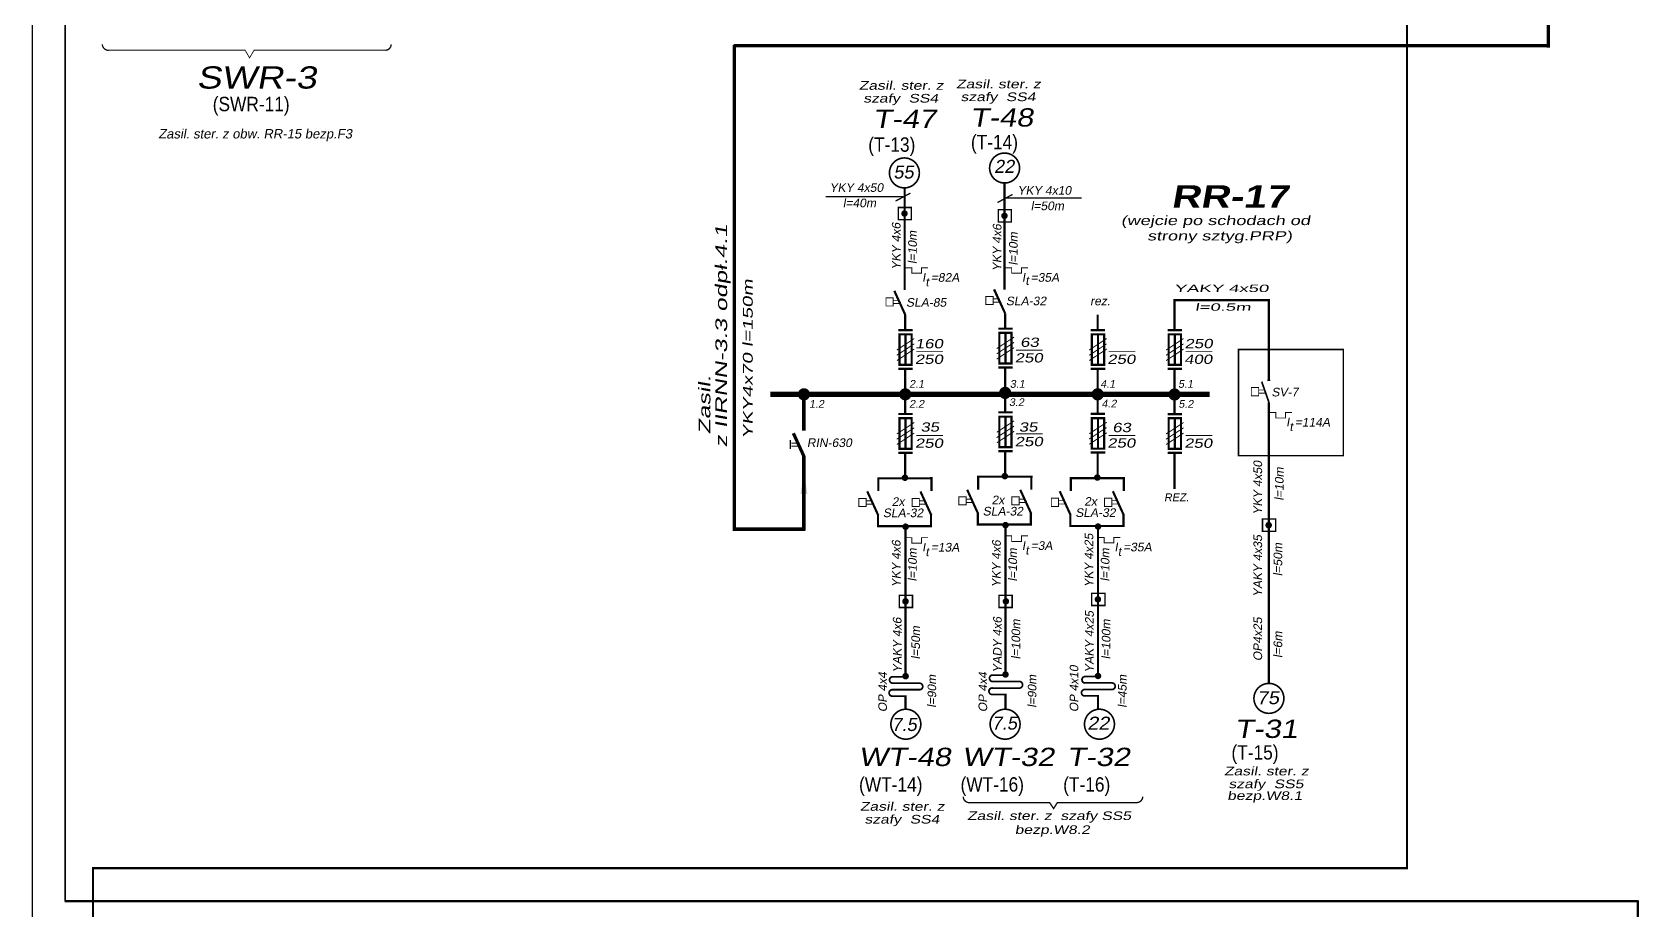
# Model space of a CAD drawing. Header units: millimetres. Extents: x 649 to 1239, y -5 to 425.
# Drawn here: x 649 to 895.1, y 143.6 to 277.9 of the extents above; entities that cross this region are included whole.
import ezdxf

# ---------------------------------------------------------------- set-up
doc = ezdxf.new("R2010")
doc.units = ezdxf.units.MM
doc.linetypes.add('DASHED', pattern=[19.05, 12.7, -6.35])
doc.linetypes.add('DASHED2', pattern=[9.525, 6.35, -3.175])
for name, color, linetype in [('Ideowy', 7, 'Continuous'), ('KRESKOWA2', 7, 'DASHED2'), ('LINIA', 1, 'Continuous')]:
    doc.layers.add(name, color=color, linetype=linetype)
doc.styles.add('styl1', font='arial.ttf', dxfattribs={"width": 0.8, "oblique": 10, "height": 2.8})
doc.styles.add('styl2', font='arialbd.ttf', dxfattribs={"width": 0.8, "oblique": 10, "height": 2.8})

msp = doc.modelspace()

# ---------------------------------------------------------------- linework, layer by layer
msp.add_line((649.03, 420), (649.03, 0))
at = {"color": 7, "linetype": 'DASHED', "lineweight": 40}
for p, q in [((797.61, 257.49), (797.61, 257.49)), ((798, 179.6), (798, 179.6)), ((782.71, 179.35), (782.71, 179.35)), ((812.16, 179.38), (812.16, 179.38)), ((782.52, 176.32), (782.52, 176.32)), ((797.81, 176.58), (797.81, 176.58)), ((811.97, 176.35), (811.97, 176.35))]:
    msp.add_line(p, q, dxfattribs=at)
for points, const_width in [([(720.52, 416.02), (654.06, 416.02), (654.06, 144.96)], 0.25), ([(658.21, 150), (859.42, 150), (859.42, 401.74)], 0.334), ([(756.4, 275.82), (881.07, 275.82)], 0.54), ([(681.64, 275.14), (660.32, 275.14)], 0.18), ([(681.58, 275.19), (682.3, 273.96), (683.02, 275.19)], 0.128), ([(703.23, 275.14), (682.96, 275.14)], 0.18), ([(782.29, 252.75), (770.45, 252.75)], 0.2), ([(783.45, 253.28), (781.15, 252.05)], 0.2), ([(799.06, 253.07), (796.76, 251.83)], 0.2), ([(809.65, 252.53), (797.81, 252.53)], 0.2), ([(782.52, 241.84), (783.64, 241.84), (783.64, 241.01), (785.14, 241.01), (785.14, 241.84), (786.14, 241.84)], 0.142), ([(797.8, 241.85), (798.92, 241.85), (798.92, 241.01), (800.42, 241.01), (800.42, 241.85), (801.42, 241.85)], 0.142), ([(796.25, 238.54), (797.92, 234.88)], 0.336), ([(780.97, 238.32), (782.64, 234.66)], 0.336), ([(838.23, 219.71), (839.35, 219.71), (839.35, 218.87), (840.84, 218.87), (840.84, 219.71), (841.84, 219.71)], 0.142), ([(765.52, 216.54), (767.19, 212.88)], 0.5), ([(765.06, 215.51), (765.06, 214.11)], 0.236), ([(765.19, 215.04), (766.24, 215.04)], 0.142), ([(765.19, 214.55), (766.24, 214.55)], 0.142), ([(778.36, 209.65), (786.75, 209.65)], 0.336), ([(793.72, 209.9), (802.12, 209.9)], 0.336), ([(807.8, 209.68), (816.28, 209.68)], 0.336), ([(776.83, 207.64), (778.51, 203.98)], 0.336), ([(784.96, 207.64), (786.64, 203.98)], 0.336), ([(792.12, 207.89), (793.79, 204.23)], 0.336), ([(800.24, 207.89), (801.92, 204.23)], 0.336), ([(806.28, 207.67), (807.95, 204.01)], 0.336), ([(814.41, 207.67), (816.08, 204.01)], 0.336), ([(756.24, 201.88), (767.36, 201.88)], 0.54), ([(778.44, 202.32), (786.75, 202.32)], 0.336), ([(793.72, 202.57), (802.03, 202.57)], 0.336), ([(807.88, 202.35), (816.19, 202.35)], 0.336), ([(782.52, 200.57), (783.64, 200.57), (783.64, 199.74), (785.14, 199.74), (785.14, 200.57), (786.14, 200.57)], 0.142), ([(797.8, 200.83), (798.92, 200.83), (798.92, 199.99), (800.42, 199.99), (800.42, 200.83), (801.42, 200.83)], 0.142), ([(811.96, 200.61), (813.08, 200.61), (813.08, 199.77), (814.58, 199.77), (814.58, 200.61), (815.58, 200.61)], 0.142), ([(792.41, 160.05), (804.8, 160.05)], 0.2), ([(805.93, 160.05), (818.12, 160.05)], 0.2), ([(658.33, 3.17), (658.33, 3.17), (658.33, 150.17)], 0.334), ([(894.75, 145.01), (894.75, 3.4)], 0.339), ([(654.01, 144.97), (894.89, 144.97)], 0.339)]:
    msp.add_lwpolyline(points, dxfattribs=dict(const_width=const_width))
at = {"color": 7, "const_width": 0.2}
for points in [[(659.77, 276.03, 0.429851), (660.75, 275.12, 0.429851)], [(703.12, 275.12, 0.389824), (703.97, 276.03, 0.389824)], [(791.51, 160.94, 0.429851), (792.49, 160.04, 0.429851)], [(818.12, 160.04, 0.389824), (818.98, 160.94, 0.389824)]]:
    msp.add_lwpolyline(points, format="xyb", dxfattribs=at)
at = {"color": 7}
for points, const_width in [([(756.49, 201.7), (756.49, 275.95)], 0.54), ([(782.55, 238.47), (782.55, 254.15)], 0.336), ([(797.83, 238.48), (797.83, 254.86)], 0.336), ([(780.79, 236.87), (781.57, 236.87)], 0.142), ([(781.8, 236.37), (780.79, 236.37)], 0.142), ([(796.07, 237.09), (796.85, 237.09)], 0.142), ([(797.08, 236.59), (796.07, 236.59)], 0.142), ([(823.85, 232.33), (823.85, 237.04)], 0.336), ([(782.64, 232.33), (782.64, 234.66)], 0.336), ([(797.92, 232.55), (797.92, 234.88)], 0.336), ([(812.08, 232.33), (812.08, 234.66)], 0.336), ([(781.59, 232.32), (783.79, 232.32), (783.79, 232.32)], 0.337), ([(781.59, 226.99), (783.63, 226.99), (783.63, 231.67), (781.75, 231.67), (781.75, 226.89)], 0.337), ([(782.69, 231.67), (782.69, 226.99)], 0.337), ([(782.69, 231.67), (782.69, 231.67), (782.69, 231.67), (782.69, 226.99)], 0.337), ([(782.69, 231.67), (782.69, 226.99)], 0.187), ([(799.3, 231.25), (799.3, 231.25), (796.64, 229.49)], 0.15), ([(796.87, 227.21), (798.91, 227.21), (798.91, 231.89), (797.04, 231.89), (797.04, 227.11)], 0.337), ([(796.88, 232.54), (799.07, 232.54), (799.07, 232.54)], 0.337), ([(797.97, 231.89), (797.97, 231.89), (797.97, 231.89), (797.97, 227.21)], 0.337), ([(797.97, 231.89), (797.97, 227.21)], 0.337), ([(797.97, 231.89), (797.97, 227.21)], 0.187), ([(811.03, 226.99), (813.07, 226.99), (813.07, 231.67), (811.2, 231.67), (811.2, 226.89)], 0.337), ([(811.04, 232.32), (813.23, 232.32), (813.23, 232.32)], 0.337), ([(812.13, 231.67), (812.13, 226.99)], 0.337), ([(812.13, 231.67), (812.13, 231.67), (812.13, 231.67), (812.13, 226.99)], 0.337), ([(812.13, 231.67), (812.13, 226.99)], 0.187), ([(822.8, 232.32), (825, 232.32), (825, 232.32)], 0.337), ([(822.8, 226.99), (824.83, 226.99), (824.83, 231.67), (822.96, 231.67), (822.96, 226.89)], 0.337), ([(823.9, 231.67), (823.9, 231.67), (823.9, 231.67), (823.9, 226.99)], 0.337), ([(823.9, 231.67), (823.9, 226.99)], 0.337), ([(823.89, 231.67), (823.89, 226.99)], 0.187), ([(784.01, 230.21), (784.01, 230.21), (781.34, 228.46)], 0.15), ([(784.02, 231.03), (784.02, 231.03), (781.36, 229.27)], 0.15), ([(784.02, 229.42), (784.02, 229.42), (781.36, 227.66)], 0.15), ([(784.32, 229.02), (788.41, 229.02)], 0.142), ([(799.29, 230.44), (799.29, 230.44), (796.63, 228.68)], 0.15), ([(799.3, 229.64), (799.3, 229.64), (796.64, 227.88)], 0.15), ([(799.6, 229.24), (803.69, 229.24)], 0.142), ([(813.45, 230.21), (813.45, 230.21), (810.79, 228.46)], 0.15), ([(813.47, 231.03), (813.47, 231.03), (810.8, 229.27)], 0.15), ([(813.47, 229.42), (813.47, 229.42), (810.8, 227.66)], 0.15), ([(813.76, 229.02), (817.85, 229.02)], 0.142), ([(825.22, 230.21), (825.22, 230.21), (822.55, 228.46)], 0.15), ([(825.23, 231.03), (825.23, 231.03), (822.57, 229.27)], 0.15), ([(825.23, 229.42), (825.23, 229.42), (822.57, 227.66)], 0.15), ([(825.53, 229.02), (829.62, 229.02)], 0.142), ([(781.59, 226.39), (783.79, 226.39)], 0.337), ([(782.64, 222.49), (782.64, 226.39)], 0.336), ([(796.87, 226.61), (799.08, 226.61)], 0.337), ([(797.92, 222.71), (797.92, 226.61)], 0.336), ([(811.03, 226.39), (813.24, 226.39)], 0.337), ([(812.08, 222.49), (812.08, 226.39)], 0.336), ([(822.8, 226.39), (825, 226.39)], 0.337), ([(823.85, 222.49), (823.85, 226.39)], 0.336), ([(782.64, 219.48), (782.64, 222.46)], 0.336), ([(797.92, 219.73), (797.92, 222.71)], 0.336), ([(812.08, 219.51), (812.08, 222.49)], 0.336), ([(823.85, 219.47), (823.85, 222.46)], 0.336), ([(836.71, 223.15), (837.49, 223.15)], 0.142), ([(837.72, 222.65), (836.71, 222.65)], 0.142), ([(781.59, 219.48), (783.79, 219.48), (783.79, 219.48)], 0.337), ([(781.59, 214.15), (783.63, 214.15), (783.63, 218.83), (781.75, 218.83), (781.75, 214.05)], 0.337), ([(782.69, 218.83), (782.69, 218.83), (782.69, 218.83), (782.69, 214.15)], 0.337), ([(782.69, 218.83), (782.69, 214.15)], 0.337), ([(796.87, 214.4), (798.91, 214.4), (798.91, 219.08), (797.04, 219.08), (797.04, 214.31)], 0.337), ([(796.88, 219.73), (799.07, 219.73), (799.07, 219.73)], 0.337), ([(797.97, 219.08), (797.97, 219.08), (797.97, 219.08), (797.97, 214.4)], 0.337), ([(797.97, 219.08), (797.97, 214.4)], 0.337), ([(797.97, 219.08), (797.97, 214.4)], 0.187), ([(811.03, 214.18), (813.07, 214.18), (813.07, 218.86), (811.2, 218.86), (811.2, 214.08)], 0.337), ([(811.04, 219.51), (813.23, 219.51), (813.23, 219.51)], 0.337), ([(812.13, 218.86), (812.13, 218.86), (812.13, 218.86), (812.13, 214.18)], 0.337), ([(812.13, 218.86), (812.13, 214.18)], 0.337), ([(822.8, 219.47), (825, 219.47), (825, 219.47)], 0.337), ([(822.8, 214.15), (824.83, 214.15), (824.83, 218.83), (822.96, 218.83), (822.96, 214.05)], 0.337), ([(823.9, 218.83), (823.9, 218.83), (823.9, 218.83), (823.9, 214.15)], 0.337), ([(823.9, 218.83), (823.9, 214.15)], 0.337), ([(784.01, 217.37), (784.01, 217.37), (781.34, 215.62)], 0.15), ([(784.02, 218.19), (784.02, 218.19), (781.36, 216.43)], 0.15), ([(784.02, 216.57), (784.02, 216.57), (781.36, 214.82)], 0.15), ([(782.69, 218.83), (782.69, 214.15)], 0.187), ([(799.29, 217.63), (799.29, 217.63), (796.63, 215.87)], 0.15), ([(799.3, 218.44), (799.3, 218.44), (796.64, 216.68)], 0.15), ([(799.3, 216.83), (799.3, 216.83), (796.64, 215.07)], 0.15), ([(813.45, 217.41), (813.45, 217.41), (810.79, 215.65)], 0.15), ([(813.47, 218.22), (813.47, 218.22), (810.8, 216.46)], 0.15), ([(813.47, 216.61), (813.47, 216.61), (810.8, 214.85)], 0.15), ([(812.13, 218.86), (812.13, 214.18)], 0.187), ([(825.22, 217.37), (825.22, 217.37), (822.55, 215.62)], 0.15), ([(825.23, 218.18), (825.23, 218.18), (822.57, 216.43)], 0.15), ([(825.23, 216.57), (825.23, 216.57), (822.57, 214.82)], 0.15), ([(823.89, 218.83), (823.89, 214.15)], 0.187), ([(784.32, 216.18), (788.41, 216.18)], 0.142), ([(799.6, 216.43), (803.69, 216.43)], 0.142), ([(813.76, 216.21), (817.85, 216.21)], 0.142), ([(825.53, 216.18), (829.62, 216.18)], 0.142), ([(781.59, 213.55), (783.79, 213.55)], 0.337), ([(782.64, 209.65), (782.64, 213.55)], 0.336), ([(796.87, 213.8), (799.08, 213.8)], 0.337), ([(797.92, 209.9), (797.92, 213.8)], 0.336), ([(811.03, 213.58), (813.24, 213.58)], 0.337), ([(812.08, 209.68), (812.08, 213.58)], 0.336), ([(822.8, 213.55), (825, 213.55)], 0.337), ([(823.85, 208.03), (823.85, 213.55)], 0.336), ([(778.53, 207.68), (778.53, 209.8)], 0.336), ([(786.66, 207.68), (786.66, 209.82)], 0.336), ([(793.81, 207.93), (793.81, 210.05)], 0.336), ([(801.94, 207.93), (801.94, 210.01)], 0.336), ([(807.97, 207.71), (807.97, 209.83)], 0.336), ([(816.1, 207.71), (816.1, 209.79)], 0.336), ([(776.66, 206.19), (777.44, 206.19)], 0.142), ([(777.67, 205.69), (776.66, 205.69)], 0.142), ([(778.46, 202.15), (778.46, 204.1)], 0.336), ([(784.79, 206.19), (785.56, 206.19)], 0.142), ([(785.8, 205.69), (784.79, 205.69)], 0.142), ([(786.59, 202.17), (786.59, 204.1)], 0.336), ([(791.94, 206.44), (792.72, 206.44)], 0.142), ([(792.95, 205.94), (791.94, 205.94)], 0.142), ([(793.74, 202.41), (793.74, 204.36)], 0.336), ([(800.07, 206.44), (800.85, 206.44)], 0.142), ([(801.08, 205.94), (800.07, 205.94)], 0.142), ([(801.87, 202.42), (801.87, 204.36)], 0.336), ([(806.1, 206.22), (806.88, 206.22)], 0.142), ([(807.11, 205.72), (806.1, 205.72)], 0.142), ([(807.9, 202.19), (807.9, 204.14)], 0.336), ([(814.23, 206.22), (815.01, 206.22)], 0.142), ([(815.24, 205.72), (814.23, 205.72)], 0.142), ([(816.03, 202.2), (816.03, 204.14)], 0.336), ([(782.69, 179.65), (782.69, 202.32)], 0.336), ([(797.98, 179.91), (797.98, 202.57)], 0.336), ([(812.14, 179.32), (812.14, 202.35)], 0.336), ([(782.69, 174.21), (782.69, 176.46)], 0.336), ([(797.98, 174.46), (797.98, 176.71)], 0.336), ([(812.14, 174.24), (812.14, 176.45)], 0.336)]:
    msp.add_lwpolyline(points, dxfattribs=dict(at, const_width=const_width))
for points, const_width in [([(780.22, 256.36, 1), (784.8, 256.36, 1)], 0.25), ([(795.55, 257.11, 1), (800.13, 257.11, 1)], 0.25), ([(782.25, 250.15, 1), (782.8, 250.15, 1)], 0.448), ([(797.55, 249.8, 1), (798.09, 249.8, 1)], 0.448), ([(782.32, 209.73, 1), (782.86, 209.73, 1)], 0.448), ([(797.6, 209.98, 1), (798.15, 209.98, 1)], 0.448), ([(811.76, 209.76, 1), (812.31, 209.76, 1)], 0.448), ([(782.42, 202.24, 1), (782.97, 202.24, 1)], 0.448), ([(797.71, 202.49, 1), (798.25, 202.49, 1)], 0.448), ([(811.87, 202.27, 1), (812.41, 202.27, 1)], 0.448), ([(837.98, 202.48, 1), (838.53, 202.48, 1)], 0.448), ([(782.41, 190.82, 1), (782.96, 190.82, 1)], 0.448), ([(797.77, 190.82, 1), (798.31, 190.82, 1)], 0.448), ([(811.85, 191.13, 1), (812.39, 191.13, 1)], 0.448), ([(782.42, 179.38, 1), (782.97, 179.38, 1)], 0.448), ([(797.71, 179.63, 1), (798.25, 179.63, 1)], 0.448), ([(811.87, 179.41, 1), (812.41, 179.41, 1)], 0.448), ([(836, 175.98, 1), (840.58, 175.98, 1)], 0.25), ([(780.44, 172.03, 1), (785.02, 172.03, 1)], 0.25), ([(795.63, 172.03, 1), (800.21, 172.03, 1)], 0.25), ([(810.07, 172.03, 1), (814.65, 172.03, 1)], 0.25)]:
    msp.add_lwpolyline(points, format="xyb", close=True, dxfattribs=dict(at, const_width=const_width))
at = {"const_width": 0.21}
for points in [[(781.58, 251.07), (783.59, 251.07), (783.59, 249.21), (781.58, 249.21)], [(796.87, 250.73), (798.88, 250.73), (798.88, 248.86), (796.87, 248.86)], [(837.31, 203.41), (839.32, 203.41), (839.32, 201.55), (837.31, 201.55)], [(811.17, 192.05), (813.19, 192.05), (813.19, 190.19), (811.17, 190.19)], [(781.74, 191.74), (783.75, 191.74), (783.75, 189.88), (781.74, 189.88)], [(796.98, 191.74), (799, 191.74), (799, 189.88), (796.98, 189.88)]]:
    msp.add_lwpolyline(points, close=True, dxfattribs=at)
at = {"color": 7, "const_width": 0.142}
for points in [[(780.8, 237.24), (780.8, 236), (779.69, 236), (779.69, 237.24)], [(796.08, 237.46), (796.08, 236.22), (794.97, 236.22), (794.97, 237.46)], [(836.72, 223.52), (836.72, 222.28), (835.6, 222.28), (835.6, 223.52)], [(791.95, 206.81), (791.95, 205.57), (790.83, 205.57), (790.83, 206.81)], [(800.08, 206.81), (800.08, 205.57), (798.96, 205.57), (798.96, 206.81)], [(776.67, 206.56), (776.67, 205.32), (775.55, 205.32), (775.55, 206.56)], [(784.8, 206.56), (784.8, 205.32), (783.68, 205.32), (783.68, 206.56)], [(806.11, 206.59), (806.11, 205.35), (805, 205.35), (805, 206.59)], [(814.24, 206.59), (814.24, 205.35), (813.12, 205.35), (813.12, 206.59)]]:
    msp.add_lwpolyline(points, close=True, dxfattribs=at)
at = {"lineweight": 30, "const_width": 0.336}
for points in [[(823.67, 236.9), (838.46, 236.9)], [(838.29, 178.27), (838.29, 221.27)]]:
    msp.add_lwpolyline(points, dxfattribs=at)
at = {"color": 7, "lineweight": 30}
for points, const_width in [([(838.29, 236.9), (838.29, 224.64)], 0.336), ([(838.29, 221.28), (837.19, 224.43)], 0.263), ([(838.05, 224.63), (838.49, 224.63)], 0.21), ([(761.97, 222.49), (829.21, 222.49)], 0.832), ([(767.14, 222.58), (767.14, 216.94)], 0.567), ([(767.14, 213.04), (767.14, 201.68)], 0.567)]:
    msp.add_lwpolyline(points, dxfattribs=dict(at, const_width=const_width))
at = {"color": 7, "lineweight": 30, "const_width": 0.84}
for points in [[(766.62, 222.49, 1), (767.65, 222.49, 1)], [(782.13, 222.49, 1), (783.15, 222.49, 1)], [(797.41, 222.71, 1), (798.44, 222.71, 1)], [(811.57, 222.49, 1), (812.6, 222.49, 1)], [(823.34, 222.46, 1), (824.36, 222.46, 1)]]:
    msp.add_lwpolyline(points, format="xyb", close=True, dxfattribs=at)
at = {"color": 7, "lineweight": 40, "const_width": 0.263}
for points in [[(795.98, 179.55, 0.910933), (795.98, 178.56)], [(780.7, 177.31, 1.066168), (780.69, 176.32)], [(780.69, 179.3, 0.910933), (780.69, 178.3)], [(784.72, 177.31, 1.202784), (784.72, 178.3)], [(795.99, 177.57, 1.066168), (795.97, 176.57)], [(800, 177.56, 1.202784), (800, 178.56)], [(810.15, 177.34, 1.066168), (810.13, 176.35)], [(810.14, 179.33, 0.913734), (810.14, 178.33)], [(814.2, 177.34, 1.087939), (814.25, 178.34)]]:
    msp.add_lwpolyline(points, format="xyb", dxfattribs=at)
for points in [[(798.01, 179.54), (795.94, 179.54)], [(784.88, 177.31), (780.58, 177.31)], [(782.72, 179.29), (780.65, 179.29)], [(784.87, 178.3), (780.65, 178.3)], [(800.17, 177.56), (795.86, 177.56)], [(800.15, 178.56), (795.94, 178.56)], [(814.33, 177.34), (810.02, 177.34)], [(812.17, 179.32), (810.1, 179.32)], [(814.31, 178.34), (810.1, 178.34)], [(780.54, 176.32), (782.7, 176.32)], [(795.87, 176.58), (797.98, 176.58)], [(809.98, 176.35), (812.31, 176.35)]]:
    msp.add_lwpolyline(points, dxfattribs=at)
at = {"const_width": 0.2, "elevation": 0.2}
msp.add_lwpolyline([(804.72, 160.07), (805.34, 159.13), (805.96, 160.1)], dxfattribs=at)
at = {"color": 7, "lineweight": 30}
msp.add_solid([(767.67, 207.22), (767.14, 210.55), (766.6, 207.22)], dxfattribs=at)
at = {"layer": 'Ideowy', "color": 7, "lineweight": 25, "const_width": 0.544}
msp.add_lwpolyline([(881.05, 294.83), (881.05, 275.54)], dxfattribs=at)
at = {"layer": 'KRESKOWA2', "color": 6, "lineweight": 30, "const_width": 0.21}
msp.add_lwpolyline([(833.64, 213.13), (849.66, 213.13), (849.66, 229.35), (833.64, 229.35)], close=True, dxfattribs=at)
at = {"layer": 'LINIA', "color": 7}
for p, q in [((782.56, 234.73), (780.92, 238.27)), ((797.84, 234.95), (796.2, 238.49))]:
    msp.add_line(p, q, dxfattribs=at)

# ---------------------------------------------------------------- texts
at = {"color": 6, "style": 'styl1', "oblique": 10, "width": 1.2}
for s, height, p in [('SWR-3', 3.4, (674.17, 269.26)), ('T-47', 2.8, (777.67, 263.22)), ('T-48', 2.8, (792.56, 263.45)), ('T-31', 2.8, (833.05, 169.93)), ('WT-48', 2.8, (775.52, 165.63)), ('WT-32', 2.8, (791.35, 165.63)), ('T-32', 2.8, (807.36, 165.63))]:
    msp.add_text(s, height=height, dxfattribs=at).set_placement(p)
at = {"color": 7, "style": 'styl1', "oblique": 10}
for s, height, width, p in [('Zasil. ster. z  ', 1.323, 1.3, (790.43, 269.3)), ('Zasil. ster. z  ', 1.323, 1.3, (775.54, 269.08)), ('szafy  SS4', 1.323, 1.3, (776.22, 267.12)), ('szafy  SS4', 1.323, 1.3, (791.11, 267.34)), ('(wejcie po schodach od', 1.4175, 1.4, (815.64, 248.38)), ('strony sztyg.PRP)', 1.4175, 1.4, (819.67, 246.03)), ('YAKY 4x50', 1.123, 1.8, (823.81, 238.14)), ('l=0.5m', 1.123, 1.8, (826.99, 235.28)), ('160', 1.417, 1.3, (784.13, 229.53)), ('250', 1.417, 1.3, (799.41, 227.37)), ('63', 1.417, 1.3, (800.23, 229.75)), ('250', 1.417, 1.3, (825.4, 229.55)), ('250', 1.417, 1.3, (784.13, 227.15)), ('250', 1.417, 1.3, (813.57, 227.15)), ('400', 1.417, 1.3, (825.34, 227.15)), ('35', 1.417, 1.3, (784.98, 216.78)), ('35', 1.417, 1.3, (800.03, 216.78)), ('63', 1.417, 1.3, (814.34, 216.71)), ('250', 1.417, 1.3, (784.13, 214.31)), ('250', 1.417, 1.3, (799.41, 214.56)), ('250', 1.417, 1.3, (813.57, 214.34)), ('250', 1.417, 1.3, (825.34, 214.31)), ('75', 1.984, 1.1, (836.45, 175.09)), ('22', 1.984, 1.1, (810.5, 171.2)), ('Zasil. ster. z  ', 1.323, 1.3, (831.43, 164.2)), ('szafy  SS5', 1.323, 1.3, (832.11, 162.24)), ('Zasil. ster. z  ', 1.323, 1.3, (775.71, 158.79)), ('bezp.W8.1', 1.323, 1.3, (831.92, 160.44)), ('szafy  SS4', 1.323, 1.3, (776.4, 156.83)), ('Zasil. ster. z  szafy SS5', 1.323, 1.3, (792.11, 157.37)), ('bezp.W8.2', 1.323, 1.3, (799.41, 155.24))]:
    msp.add_text(s, height=height, dxfattribs=dict(at, width=width)).set_placement(p)
at = {"color": 7, "lineweight": 30, "width": 0.9}
for s, p in [('(SWR-11)', (676.66, 265.8)), ('(T-13)', (776.98, 259.6)), ('(T-14)', (792.69, 259.98)), ('(T-15)', (832.56, 166.62)), ('(WT-14)', (775.57, 161.72)), ('(WT-16)', (791.1, 161.72)), ('(T-16)', (806.81, 161.72))]:
    msp.add_text(s, height=2.2, dxfattribs=at).set_placement(p)
at = {"color": 7, "style": 'styl1', "oblique": 10}
for s, height, p in [('Zasil. ster. z obw. RR-15 bezp.F3', 1.431, (668.33, 261.63)), ('22', 1.984, (796.24, 256.37)), ('55', 1.984, (780.83, 255.5)), ('YKY 4x50', 1.323, (771.05, 253.46)), ('YKY 4x10', 1.323, (799.82, 253.02)), ('l=40m', 1.323, (773.09, 251.1)), ('l=50m', 1.323, (801.85, 250.66)), ('I', 1.32, (785.21, 239.72)), ('t', 1.32, (785.72, 239.01)), ('=82A', 1.323, (786.55, 239.71)), ('I', 1.32, (800.49, 239.72)), ('t', 1.32, (801.01, 239.23)), ('=35A', 1.323, (801.83, 239.71)), ('SLA-85', 1.323, (782.76, 235.89)), ('SLA-32', 1.323, (798.04, 236.11)), ('rez.', 1.323, (810.93, 236.11)), ('2.1', 1.181, (783.24, 223.49)), ('3.1', 1.181, (798.65, 223.49)), ('4.1', 1.181, (812.48, 223.49)), ('5.1', 1.181, (824.4, 223.49)), ('1.2', 1.181, (767.93, 220.44)), ('2.2', 1.181, (783.24, 220.44)), ('3.2', 1.181, (798.52, 220.7)), ('4.2', 1.181, (812.68, 220.48)), ('5.2', 1.181, (824.45, 220.44)), ('SV-7', 1.323, (838.68, 222.17)), ('I', 1.32, (840.92, 217.58)), ('t', 1.32, (841.43, 216.87)), ('=114A', 1.323, (842.26, 217.57)), ('RIN-630', 1.323, (767.59, 214.43)), ('2x', 1.323, (780.57, 205.42)), ('2x', 1.323, (795.85, 205.67)), ('2x', 1.323, (810.02, 205.45)), ('SLA-32', 1.323, (779.22, 203.7)), ('SLA-32', 1.323, (794.5, 203.95)), ('SLA-32', 1.323, (808.66, 203.73)), ('I', 1.32, (785.21, 198.45)), ('=13A', 1.323, (786.55, 198.44)), ('I', 1.32, (800.49, 198.7)), ('=3A', 1.323, (801.83, 198.69)), ('I', 1.32, (814.65, 198.48)), ('=35A', 1.323, (815.99, 198.47)), ('t', 1.32, (785.72, 197.74)), ('t', 1.32, (801.01, 197.99)), ('t', 1.32, (815.17, 197.77)), ('7.5', 1.984, (780.55, 170.99)), ('7.5', 1.984, (795.89, 171.2))]:
    msp.add_text(s, height=height, dxfattribs=at).set_placement(p)
at = {"color": 7, "lineweight": 30, "style": 'styl2', "oblique": 10, "width": 1.3}
msp.add_text('RR-17', height=3.413, dxfattribs=at).set_placement((823.31, 251.07))
at = {"color": 7, "style": 'styl1', "oblique": 10}
for s, height, p in [('YKY 4x6', 1.323, (781.92, 241.54)), ('YKY 4x6', 1.323, (797.36, 241.32)), ('l=10m', 1.323, (784.41, 242.42)), ('l=10m', 1.323, (799.84, 242.21)), ('YKY 4x50', 1.323, (837.25, 204.08)), ('l=10m', 1.323, (840.54, 206.23)), ('YKY 4x6', 1.323, (781.92, 192.97)), ('YKY 4x6', 1.323, (797.26, 192.97)), ('YKY 4x25', 1.323, (811.41, 192.97)), ('YAKY 4x35', 1.323, (837.25, 191.51)), ('l=50m', 1.323, (840.33, 194.67)), ('l=10m', 1.323, (784.41, 193.86)), ('l=10m', 1.323, (799.75, 193.86)), ('l=10m', 1.323, (813.89, 193.86)), ('YAKY 4x25', 1.323, (811.49, 179.91)), ('YAKY 4x6', 1.323, (782.07, 179.91)), ('l=50m', 1.323, (784.89, 181.95)), ('YADY 4x6', 1.323, (797.41, 179.91)), ('l=100m', 1.323, (800.23, 181.95)), ('l=100m', 1.323, (814.04, 181.95)), ('OP4x25', 1.323, (837.25, 181.68)), ('l=6m', 1.323, (840.33, 182.16)), ('OP 4x4', 1.312, (779.83, 173.88)), ('l=90m', 1.312, (787.37, 174.54)), ('OP 4x4', 1.312, (795.17, 173.88)), ('l=90m', 1.312, (802.71, 174.54)), ('OP 4x10', 1.312, (809.12, 173.88)), ('l=45m', 1.312, (816.51, 174.54))]:
    msp.add_text(s, height=height, rotation=90, dxfattribs=at).set_placement(p)
at = {"color": 7, "lineweight": 30, "style": 'styl1', "oblique": 10, "width": 1.5}
for s, height, p in [('z IIRNN-3.3 odpł.4.1', 1.8, (755.38, 214.36)), ('YKY4x70 l=150m', 1.5, (759.3, 215.73)), ('Zasil.', 1.8, (752.82, 216.39))]:
    msp.add_text(s, height=height, rotation=90, dxfattribs=at).set_placement(p)
at = {"layer": 'Ideowy', "color": 7, "lineweight": 25, "style": 'styl1', "oblique": 10}
msp.add_text('REZ.', height=1.19, dxfattribs=at).set_placement((822.25, 206.14))

doc.saveas('drawing.dxf')
